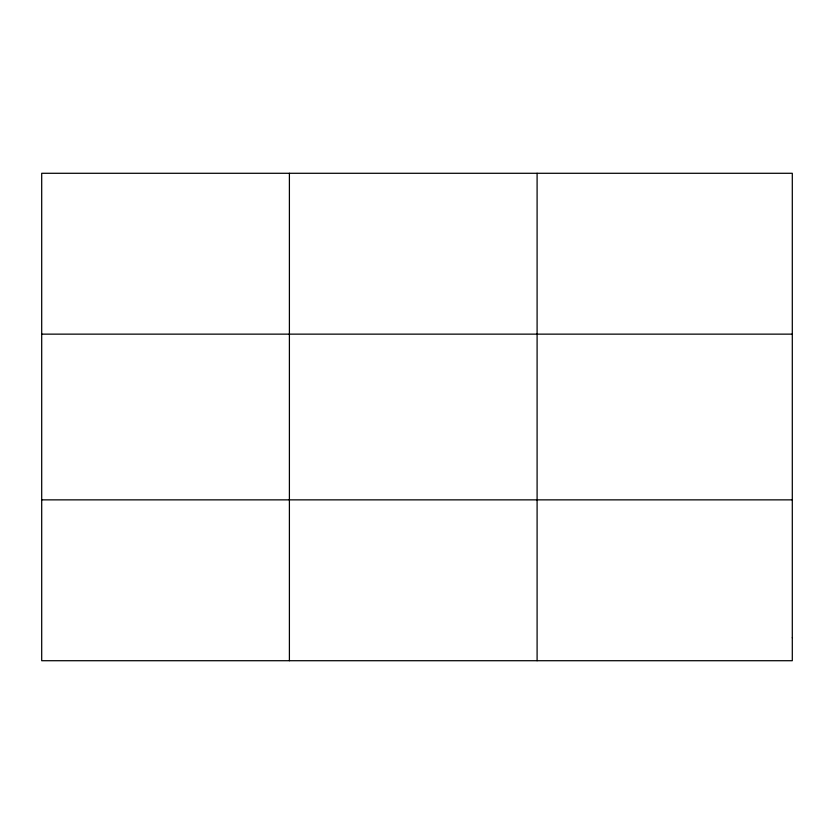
<?xml version="1.0" encoding="UTF-8"?>
<svg xmlns="http://www.w3.org/2000/svg" width="834" height="834" viewBox="0 0 834 834"><rect width="100%" height="100%" fill="white"/><g stroke="black" fill="none" stroke-linecap="round" stroke-linejoin="round"><path stroke-width="1.25" d="M289.398 173.284L289.398 660.716M537.096 173.284L537.096 660.716M41.7 334.142L792.3 334.142M41.7 499.858L792.3 499.858M792.3 637.729L792.3 660.716L41.7 660.716L41.7 173.284L792.3 173.284L792.3 637.729"/></g></svg>
